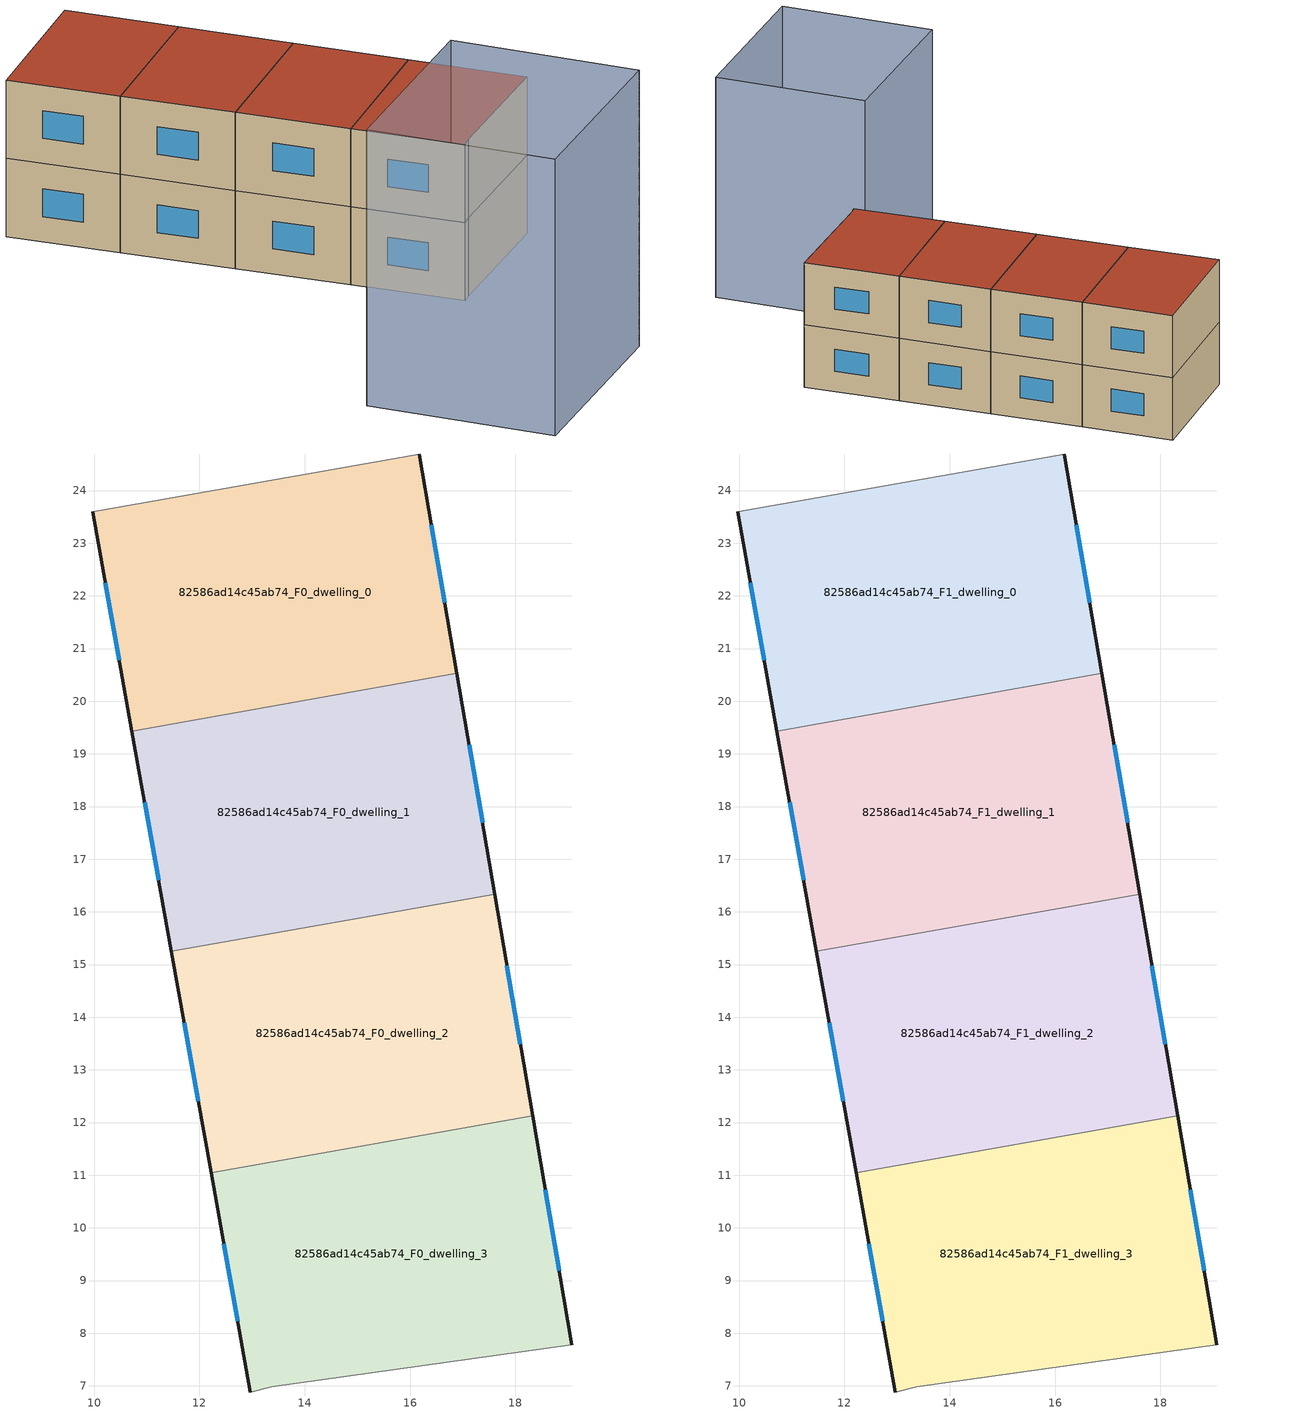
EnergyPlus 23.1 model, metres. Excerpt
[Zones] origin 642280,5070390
82586ad14c45ab74_F0_dwelling_0
 floor ground (EU_floor_Construction): 16.18,24.7 16.89,20.53 10.72,19.43 9.97,23.6 z0
 wall outside (EU_wall_Construction): 9.97,23.6 10.72,19.43 / 16.89,20.53 16.18,24.7 z0:3
 wall adiabatic (EU_wall_Construction): 16.18,24.7 9.97,23.6 z0:3
 wall to 82586ad14c45ab74_F0_dwelling_1 (EU_wall_Construction): 10.72,19.43 16.89,20.53 z0:3
 window (EU_Window_Construction): 10.21,22.25 10.48,20.78 / 16.66,21.87 16.41,23.35 z0.97:2.03
82586ad14c45ab74_F0_dwelling_1
 floor ground (EU_floor_Construction): 16.89,20.53 17.61,16.34 11.47,15.25 10.72,19.43 z0
 wall outside (EU_wall_Construction): 10.72,19.43 11.47,15.25 / 17.61,16.34 16.89,20.53 z0:3
 wall to 82586ad14c45ab74_F0_dwelling_2 (EU_wall_Construction): 11.47,15.25 17.61,16.34 z0:3
 window (EU_Window_Construction): 10.96,18.08 11.23,16.6 / 17.38,17.69 17.12,19.18 z0.97:2.03
82586ad14c45ab74_F0_dwelling_2
 floor ground (EU_floor_Construction): 17.61,16.34 18.33,12.13 12.22,11.04 11.47,15.25 z0
 wall outside (EU_wall_Construction): 11.47,15.25 12.22,11.04 / 18.33,12.13 17.61,16.34 z0:3
 wall to 82586ad14c45ab74_F0_dwelling_3 (EU_wall_Construction): 12.22,11.04 18.33,12.13 z0:3
 window (EU_Window_Construction): 11.71,13.89 11.98,12.4 / 18.1,13.48 17.84,14.98 z0.97:2.03
82586ad14c45ab74_F0_dwelling_3
 floor ground (EU_floor_Construction): 18.33,12.13 19.07,7.78 13.37,6.98 12.97,6.88 12.22,11.04 z0
 wall outside (EU_wall_Construction): 19.07,7.78 18.33,12.13 / 12.22,11.04 12.97,6.88 z0:3
 wall adiabatic (EU_wall_Construction): 12.97,6.88 13.37,6.98 19.07,7.78 z0:3
 window (EU_Window_Construction): 18.83,9.18 18.57,10.72 / 12.46,9.7 12.73,8.23 z0.97:2.03
82586ad14c45ab74_F1_dwelling_0
 floor to 82586ad14c45ab74_F0_dwelling_0 (EU_floor_Construction): 16.18,24.7 16.89,20.53 10.72,19.43 9.97,23.6 z3
 wall outside (EU_wall_Construction): 9.97,23.6 10.72,19.43 / 16.89,20.53 16.18,24.7 z3:6
 wall adiabatic (EU_wall_Construction): 16.18,24.7 9.97,23.6 z3:6
 wall to 82586ad14c45ab74_F1_dwelling_1 (EU_wall_Construction): 10.72,19.43 16.89,20.53 z3:6
 window (EU_Window_Construction): 10.21,22.25 10.48,20.78 / 16.66,21.87 16.41,23.35 z3.97:5.03
 roof outside (EU_roof_Construction): 16.89,20.53 16.18,24.7 9.97,23.6 10.72,19.43 z6
82586ad14c45ab74_F1_dwelling_1
 floor to 82586ad14c45ab74_F0_dwelling_1 (EU_floor_Construction): 16.89,20.53 17.61,16.34 11.47,15.25 10.72,19.43 z3
 wall outside (EU_wall_Construction): 10.72,19.43 11.47,15.25 / 17.61,16.34 16.89,20.53 z3:6
 wall to 82586ad14c45ab74_F1_dwelling_2 (EU_wall_Construction): 11.47,15.25 17.61,16.34 z3:6
 window (EU_Window_Construction): 10.96,18.08 11.23,16.6 / 17.38,17.69 17.12,19.18 z3.97:5.03
 roof outside (EU_roof_Construction): 17.61,16.34 16.89,20.53 10.72,19.43 11.47,15.25 z6
82586ad14c45ab74_F1_dwelling_2
 floor to 82586ad14c45ab74_F0_dwelling_2 (EU_floor_Construction): 17.61,16.34 18.33,12.13 12.22,11.04 11.47,15.25 z3
 wall outside (EU_wall_Construction): 11.47,15.25 12.22,11.04 / 18.33,12.13 17.61,16.34 z3:6
 wall to 82586ad14c45ab74_F1_dwelling_3 (EU_wall_Construction): 12.22,11.04 18.33,12.13 z3:6
 window (EU_Window_Construction): 11.71,13.89 11.98,12.4 / 18.1,13.48 17.84,14.98 z3.97:5.03
 roof outside (EU_roof_Construction): 18.33,12.13 17.61,16.34 11.47,15.25 12.22,11.04 z6
82586ad14c45ab74_F1_dwelling_3
 floor to 82586ad14c45ab74_F0_dwelling_3 (EU_floor_Construction): 18.33,12.13 19.07,7.78 13.37,6.98 12.97,6.88 12.22,11.04 z3
 wall outside (EU_wall_Construction): 19.07,7.78 18.33,12.13 / 12.22,11.04 12.97,6.88 z3:6
 wall adiabatic (EU_wall_Construction): 12.97,6.88 13.37,6.98 19.07,7.78 z3:6
 window (EU_Window_Construction): 18.83,9.18 18.57,10.72 / 12.46,9.7 12.73,8.23 z3.97:5.03
 roof outside (EU_roof_Construction): 19.07,7.78 18.33,12.13 12.22,11.04 12.97,6.88 13.37,6.98 z6
shading: 3.48,5.55 11.57,6.68 / 11.57,6.68 12.55,-0.31 / 12.55,-0.31 4.47,-1.45 / 4.47,-1.45 3.48,5.55 z0:10.6
[Building]
EU S2 Campaign: North Axis=0; Terrain=City; Solar Distribution=FullExterior
[Site:Location]
Lyon-Bron: Latitude=45.75; Longitude=5; Time Zone=1; Elevation=198
[SizingPeriod:WeatherFileDays]
AnnualSizingPeriod: Begin Month=1; Begin Day of Month=1; End Month=12; End Day of Month=31; Day of Week for Start Day=Monday; Use Weather File Daylight Saving Period=No; Use Weather File Rain and Snow Indicators=No
[MATERIAL]
EU_InternalMass_Material: Roughness=MediumRough; Thickness=0.1; Conductivity=1; Density=1800; Specific Heat=900; Thermal Absorptance=0.9; Solar Absorptance=0.7; Visible Absorptance=0.7
[MATERIAL:NOMASS] Roughness=MediumRough; Thermal Absorptance=0.9; Solar Absorptance=0.7; Visible Absorptance=0.7
Name | Thermal Resistance
EU_wall_NoMass | 2.20426
EU_roof_NoMass | 1.82421
EU_floor_NoMass | 2.14752
[WINDOWMATERIAL:SIMPLEGLAZINGSYSTEM]
EU_Window_SimpleGlazing: UFactor=2.59914; Solar Heat Gain Coefficient=0.76; Visible Transmittance=0.76
[CONSTRUCTION]
EU_wall_Construction: EU_wall_NoMass
EU_roof_Construction: EU_roof_NoMass
EU_floor_Construction: EU_floor_NoMass
EU_InternalMass_Construction: EU_InternalMass_Material
EU_Window_Construction: EU_Window_SimpleGlazing
[ZONE] Type=1; Multiplier=1; Ceiling Height=autocalculate; Floor Area=autocalculate; Part of Total Floor Area=Yes
Name | Volume
82586ad14c45ab74_F0_dwelling_0 | 79.7197
82586ad14c45ab74_F1_dwelling_0 | 79.719
82586ad14c45ab74_F0_dwelling_1; 82586ad14c45ab74_F1_dwelling_1 | 79.7212
82586ad14c45ab74_F0_dwelling_2 | 79.6992
82586ad14c45ab74_F1_dwelling_2 | 79.6985
82586ad14c45ab74_F0_dwelling_3 | 79.7219
82586ad14c45ab74_F1_dwelling_3 | 79.7227
[INTERNALMASS] Construction=EU_InternalMass_Construction
Name | Zone or ZoneList | Surface Area
82586ad14c45ab74_F0_dwelling_0_EU_InternalMass | 82586ad14c45ab74_F0_dwelling_0 | 26.5731
82586ad14c45ab74_F0_dwelling_1_EU_InternalMass | 82586ad14c45ab74_F0_dwelling_1 | 26.5737
82586ad14c45ab74_F0_dwelling_2_EU_InternalMass | 82586ad14c45ab74_F0_dwelling_2 | 26.5664
82586ad14c45ab74_F0_dwelling_3_EU_InternalMass | 82586ad14c45ab74_F0_dwelling_3 | 26.574
82586ad14c45ab74_F1_dwelling_0_EU_InternalMass | 82586ad14c45ab74_F1_dwelling_0 | 26.5731
82586ad14c45ab74_F1_dwelling_1_EU_InternalMass | 82586ad14c45ab74_F1_dwelling_1 | 26.5737
82586ad14c45ab74_F1_dwelling_2_EU_InternalMass | 82586ad14c45ab74_F1_dwelling_2 | 26.5664
82586ad14c45ab74_F1_dwelling_3_EU_InternalMass | 82586ad14c45ab74_F1_dwelling_3 | 26.574
[OTHEREQUIPMENT] Fuel Type=Electricity; Design Level Calculation Method=Watts/Area; Power per Zone Floor Area=1; Fraction Latent=0; Fraction Radiant=0; Fraction Lost=0; Carbon Dioxide Generation Rate=0; EndUse Subcategory=EU_Step8_InternalGains
Name | Zone or ZoneList or Space or SpaceList | Schedule
EU_Step8_InternalGain_82586ad14c45ab74_F0_dwelling_0_f000 | 82586ad14c45ab74_F0_dwelling_0 | EU_Step8_GainSchedule_82586ad14c45ab74_F0_dwelling_0_f000
EU_Step8_InternalGain_82586ad14c45ab74_F0_dwelling_1_f000 | 82586ad14c45ab74_F0_dwelling_1 | EU_Step8_GainSchedule_82586ad14c45ab74_F0_dwelling_1_f000
EU_Step8_InternalGain_82586ad14c45ab74_F0_dwelling_2_f000 | 82586ad14c45ab74_F0_dwelling_2 | EU_Step8_GainSchedule_82586ad14c45ab74_F0_dwelling_2_f000
EU_Step8_InternalGain_82586ad14c45ab74_F0_dwelling_3_f000 | 82586ad14c45ab74_F0_dwelling_3 | EU_Step8_GainSchedule_82586ad14c45ab74_F0_dwelling_3_f000
EU_Step8_InternalGain_82586ad14c45ab74_F1_dwelling_0_f000 | 82586ad14c45ab74_F1_dwelling_0 | EU_Step8_GainSchedule_82586ad14c45ab74_F1_dwelling_0_f000
EU_Step8_InternalGain_82586ad14c45ab74_F1_dwelling_1_f000 | 82586ad14c45ab74_F1_dwelling_1 | EU_Step8_GainSchedule_82586ad14c45ab74_F1_dwelling_1_f000
EU_Step8_InternalGain_82586ad14c45ab74_F1_dwelling_2_f000 | 82586ad14c45ab74_F1_dwelling_2 | EU_Step8_GainSchedule_82586ad14c45ab74_F1_dwelling_2_f000
EU_Step8_InternalGain_82586ad14c45ab74_F1_dwelling_3_f000 | 82586ad14c45ab74_F1_dwelling_3 | EU_Step8_GainSchedule_82586ad14c45ab74_F1_dwelling_3_f000
[ZONEVENTILATION:DESIGNFLOWRATE] Schedule=EU_AlwaysOn; Design Flow Rate Calculation Method=AirChanges/Hour; Air Changes per Hour=0.567084; Ventilation Type=Natural; Fan Pressure Rise=0; Fan Total Efficiency=1; Constant Term Coefficient=1; Temperature Term Coefficient=0; Velocity Term Coefficient=0; Velocity Squared Term Coefficient=0; Minimum Indoor Temperature=-100; Maximum Indoor Temperature=100; Delta Temperature=-100; Minimum Outdoor Temperature=-100; Maximum Outdoor Temperature=100; Maximum Wind Speed=40
Name | Zone or ZoneList or Space or SpaceList
EU_ConstantAir_82586ad14c45ab74_F0_dwelling_0 | 82586ad14c45ab74_F0_dwelling_0
EU_ConstantAir_82586ad14c45ab74_F0_dwelling_1 | 82586ad14c45ab74_F0_dwelling_1
EU_ConstantAir_82586ad14c45ab74_F0_dwelling_2 | 82586ad14c45ab74_F0_dwelling_2
EU_ConstantAir_82586ad14c45ab74_F0_dwelling_3 | 82586ad14c45ab74_F0_dwelling_3
EU_ConstantAir_82586ad14c45ab74_F1_dwelling_0 | 82586ad14c45ab74_F1_dwelling_0
EU_ConstantAir_82586ad14c45ab74_F1_dwelling_1 | 82586ad14c45ab74_F1_dwelling_1
EU_ConstantAir_82586ad14c45ab74_F1_dwelling_2 | 82586ad14c45ab74_F1_dwelling_2
EU_ConstantAir_82586ad14c45ab74_F1_dwelling_3 | 82586ad14c45ab74_F1_dwelling_3
[HVACTEMPLATE:THERMOSTAT] Constant Heating Setpoint=20; Constant Cooling Setpoint=50
EU_HeatOnly_82586ad14c45ab74_F0_dwelling_0; EU_HeatOnly_82586ad14c45ab74_F0_dwelling_1; EU_HeatOnly_82586ad14c45ab74_F0_dwelling_2; EU_HeatOnly_82586ad14c45ab74_F0_dwelling_3; EU_HeatOnly_82586ad14c45ab74_F1_dwelling_0; EU_HeatOnly_82586ad14c45ab74_F1_dwelling_1; EU_HeatOnly_82586ad14c45ab74_F1_dwelling_2; EU_HeatOnly_82586ad14c45ab74_F1_dwelling_3
[HVACTEMPLATE:ZONE:IDEALLOADSAIRSYSTEM] System Availability Schedule=EU_AlwaysOn; Maximum Heating Supply Air Temperature=50; Minimum Cooling Supply Air Temperature=13; Maximum Heating Supply Air Humidity Ratio=0.0156; Minimum Cooling Supply Air Humidity Ratio=0.0077; Heating Limit=NoLimit; Cooling Limit=NoLimit; Heating Availability Schedule=EU_AlwaysOn; Cooling Availability Schedule=EU_CoolingOff; Dehumidification Control Type=ConstantSensibleHeatRatio; Cooling Sensible Heat Ratio=0.7; Dehumidification Setpoint=60; Humidification Control Type=None; Humidification Setpoint=30; Outdoor Air Method=None; Outdoor Air Flow Rate per Person=0.00944; Outdoor Air Flow Rate per Zone Floor Area=0; Outdoor Air Flow Rate per Zone=0; Demand Controlled Ventilation Type=None; Outdoor Air Economizer Type=NoEconomizer; Heat Recovery Type=None; Sensible Heat Recovery Effectiveness=0.7; Latent Heat Recovery Effectiveness=0.65
Name | Template Thermostat
82586ad14c45ab74_F0_dwelling_0 | EU_HeatOnly_82586ad14c45ab74_F0_dwelling_0
82586ad14c45ab74_F0_dwelling_1 | EU_HeatOnly_82586ad14c45ab74_F0_dwelling_1
82586ad14c45ab74_F0_dwelling_2 | EU_HeatOnly_82586ad14c45ab74_F0_dwelling_2
82586ad14c45ab74_F0_dwelling_3 | EU_HeatOnly_82586ad14c45ab74_F0_dwelling_3
82586ad14c45ab74_F1_dwelling_0 | EU_HeatOnly_82586ad14c45ab74_F1_dwelling_0
82586ad14c45ab74_F1_dwelling_1 | EU_HeatOnly_82586ad14c45ab74_F1_dwelling_1
82586ad14c45ab74_F1_dwelling_2 | EU_HeatOnly_82586ad14c45ab74_F1_dwelling_2
82586ad14c45ab74_F1_dwelling_3 | EU_HeatOnly_82586ad14c45ab74_F1_dwelling_3
[SIZING:ZONE] Zone Cooling Design Supply Air Temperature Input Method=SupplyAirTemperature; Zone Cooling Design Supply Air Temperature=13; Zone Heating Design Supply Air Temperature Input Method=SupplyAirTemperature; Zone Heating Design Supply Air Temperature=50; Zone Cooling Design Supply Air Humidity Ratio=0.008; Zone Heating Design Supply Air Humidity Ratio=0.008; Cooling Design Air Flow Method=DesignDay; Cooling Design Air Flow Rate=0; Cooling Minimum Air Flow per Zone Floor Area=0.000762; Cooling Minimum Air Flow=0; Cooling Minimum Air Flow Fraction=0.2; Heating Design Air Flow Method=DesignDay; Heating Design Air Flow Rate=0; Heating Maximum Air Flow per Zone Floor Area=0.002032; Heating Maximum Air Flow=0.141576; Heating Maximum Air Flow Fraction=0.3; Account for Dedicated Outdoor Air System=No; Dedicated Outdoor Air System Control Strategy=NeutralSupplyAir; Dedicated Outdoor Air Low Setpoint Temperature for Design=autosize; Dedicated Outdoor Air High Setpoint Temperature for Design=autosize; Zone Load Sizing Method=Sensible Load Only No Latent Load; Zone Latent Cooling Design Supply Air Humidity Ratio Input Method=HumidityRatioDifference; Zone Cooling Design Supply Air Humidity Ratio Difference=0.005; Zone Latent Heating Design Supply Air Humidity Ratio Input Method=HumidityRatioDifference; Zone Humidification Design Supply Air Humidity Ratio Difference=0.005
82586ad14c45ab74_F0_dwelling_0; 82586ad14c45ab74_F0_dwelling_1; 82586ad14c45ab74_F0_dwelling_2; 82586ad14c45ab74_F0_dwelling_3; 82586ad14c45ab74_F1_dwelling_0; 82586ad14c45ab74_F1_dwelling_1; 82586ad14c45ab74_F1_dwelling_2; 82586ad14c45ab74_F1_dwelling_3
[SCHEDULE:CONSTANT]
Name | Hourly Value
EU_AlwaysOn | 1
EU_CoolingOff | 0
[SCHEDULE:FILE] Column Number=1; Rows to Skip at Top=0; Number of Hours of Data=8760; Column Separator=Comma; Interpolate to Timestep=No; Minutes per Item=60; Adjust Schedule for Daylight Savings=Yes
Name | File
EU_Step8_GainSchedule_82586ad14c45ab74_F0_dwelling_0_f000 | ../../schedules/82586ad14c45ab74/82586ad14c45ab74_F0_dwelling_0_f000_gain.csv
EU_Step8_GainSchedule_82586ad14c45ab74_F0_dwelling_1_f000 | ../../schedules/82586ad14c45ab74/82586ad14c45ab74_F0_dwelling_1_f000_gain.csv
EU_Step8_GainSchedule_82586ad14c45ab74_F0_dwelling_2_f000 | ../../schedules/82586ad14c45ab74/82586ad14c45ab74_F0_dwelling_2_f000_gain.csv
EU_Step8_GainSchedule_82586ad14c45ab74_F0_dwelling_3_f000 | ../../schedules/82586ad14c45ab74/82586ad14c45ab74_F0_dwelling_3_f000_gain.csv
EU_Step8_GainSchedule_82586ad14c45ab74_F1_dwelling_0_f000 | ../../schedules/82586ad14c45ab74/82586ad14c45ab74_F1_dwelling_0_f000_gain.csv
EU_Step8_GainSchedule_82586ad14c45ab74_F1_dwelling_1_f000 | ../../schedules/82586ad14c45ab74/82586ad14c45ab74_F1_dwelling_1_f000_gain.csv
EU_Step8_GainSchedule_82586ad14c45ab74_F1_dwelling_2_f000 | ../../schedules/82586ad14c45ab74/82586ad14c45ab74_F1_dwelling_2_f000_gain.csv
EU_Step8_GainSchedule_82586ad14c45ab74_F1_dwelling_3_f000 | ../../schedules/82586ad14c45ab74/82586ad14c45ab74_F1_dwelling_3_f000_gain.csv
